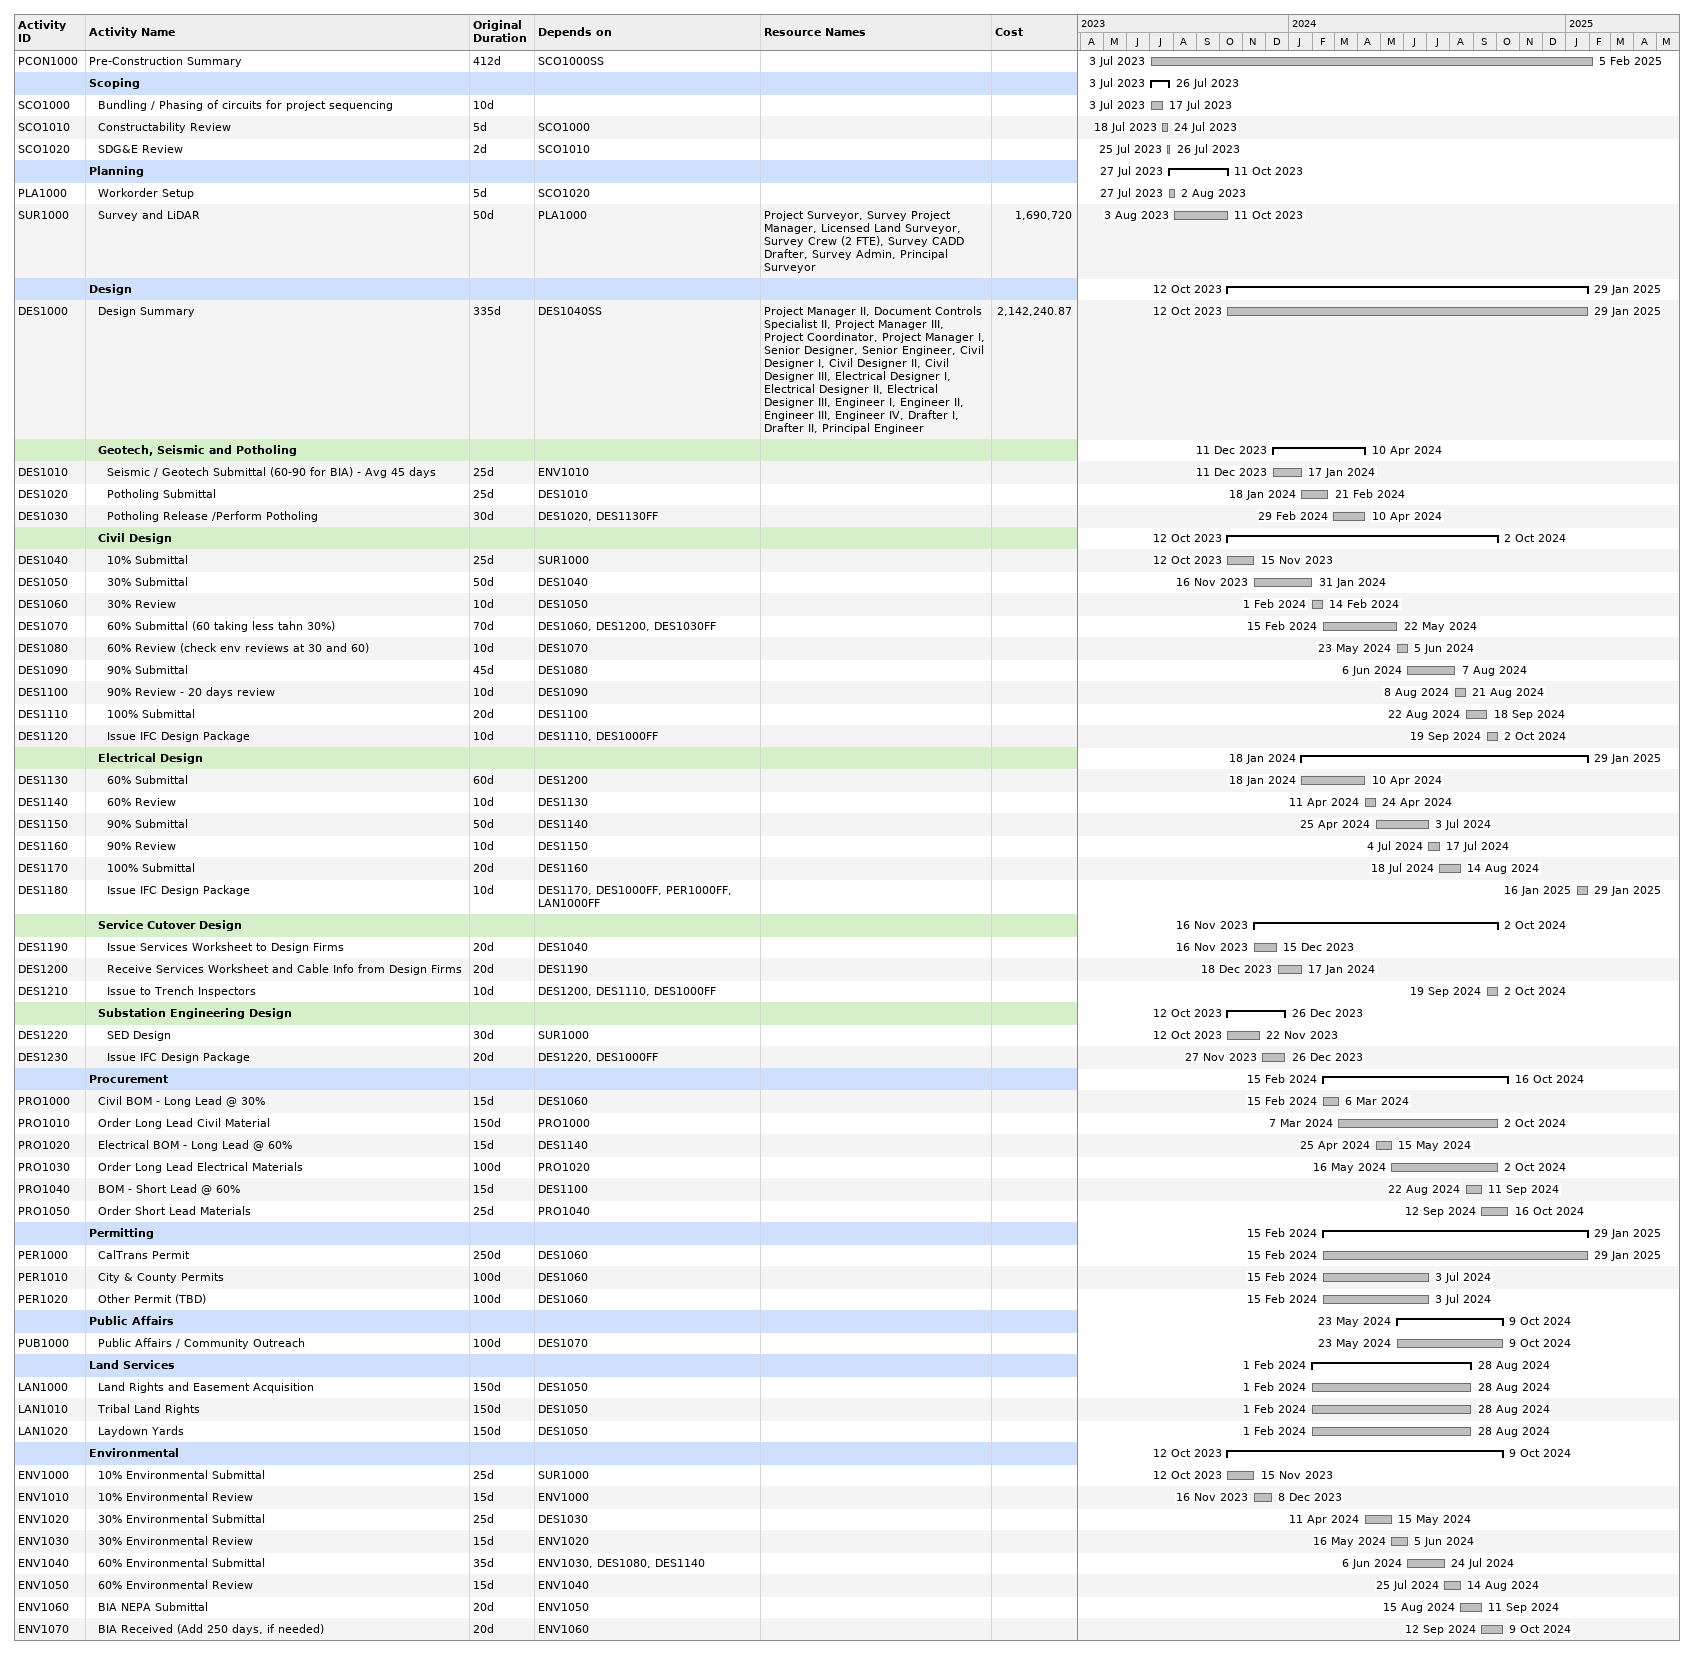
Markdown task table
| ID | Level | Task | Original duration | Start | Finish | Predecessors | Resources | Cost |
|---|---|---|---|---|---|---|---|---|
| PCON1000 | 1 | Pre-Construction Summary | 412d | 2023-07-03 | 2025-02-05 | SCO1000SS |  |  |
|  | 1 | **Scoping** |  | 2023-07-03 | 2023-07-26 |  |  |  |
| SCO1000 | 2 | Bundling / Phasing of circuits for project sequencing | 10d | 2023-07-03 | 2023-07-17 |  |  |  |
| SCO1010 | 2 | Constructability Review | 5d | 2023-07-18 | 2023-07-24 | SCO1000 |  |  |
| SCO1020 | 2 | SDG&E Review | 2d | 2023-07-25 | 2023-07-26 | SCO1010 |  |  |
|  | 1 | **Planning** |  | 2023-07-27 | 2023-10-11 |  |  |  |
| PLA1000 | 2 | Workorder Setup | 5d | 2023-07-27 | 2023-08-02 | SCO1020 |  |  |
| SUR1000 | 2 | Survey and LiDAR | 50d | 2023-08-03 | 2023-10-11 | PLA1000 | Project Surveyor, Survey Project Manager, Licensed Land Surveyor, Survey Crew (2 FTE), Survey CADD Drafter, Survey Admin, Principal Surveyor | 1690720 |
|  | 1 | **Design** |  | 2023-10-12 | 2025-01-29 |  |  |  |
| DES1000 | 2 | Design Summary | 335d | 2023-10-12 | 2025-01-29 | DES1040SS | Project Manager II, Document Controls Specialist II, Project Manager III, Project Coordinator, Project Manager I, Senior Designer, Senior Engineer, Civil Designer I, Civil Designer II, Civil Designer III, Electrical Designer I, Electrical Designer II, Electrical Designer III, Engineer I, Engineer II, Engineer III, Engineer IV, Drafter I, Drafter II, Principal Engineer | 2142240.87 |
|  | 2 | **Geotech, Seismic and Potholing** |  | 2023-12-11 | 2024-04-10 |  |  |  |
| DES1010 | 3 | Seismic / Geotech Submittal (60-90 for BIA) - Avg 45 days | 25d | 2023-12-11 | 2024-01-17 | ENV1010 |  |  |
| DES1020 | 3 | Potholing Submittal | 25d | 2024-01-18 | 2024-02-21 | DES1010 |  |  |
| DES1030 | 3 | Potholing Release /Perform Potholing | 30d | 2024-02-29 | 2024-04-10 | DES1020, DES1130FF |  |  |
|  | 2 | **Civil Design** |  | 2023-10-12 | 2024-10-02 |  |  |  |
| DES1040 | 3 | 10% Submittal | 25d | 2023-10-12 | 2023-11-15 | SUR1000 |  |  |
| DES1050 | 3 | 30% Submittal | 50d | 2023-11-16 | 2024-01-31 | DES1040 |  |  |
| DES1060 | 3 | 30% Review | 10d | 2024-02-01 | 2024-02-14 | DES1050 |  |  |
| DES1070 | 3 | 60% Submittal (60 taking less tahn 30%) | 70d | 2024-02-15 | 2024-05-22 | DES1060, DES1200, DES1030FF |  |  |
| DES1080 | 3 | 60% Review (check env reviews at 30 and 60) | 10d | 2024-05-23 | 2024-06-05 | DES1070 |  |  |
| DES1090 | 3 | 90% Submittal | 45d | 2024-06-06 | 2024-08-07 | DES1080 |  |  |
| DES1100 | 3 | 90% Review - 20 days review | 10d | 2024-08-08 | 2024-08-21 | DES1090 |  |  |
| DES1110 | 3 | 100% Submittal | 20d | 2024-08-22 | 2024-09-18 | DES1100 |  |  |
| DES1120 | 3 | Issue IFC Design Package | 10d | 2024-09-19 | 2024-10-02 | DES1110, DES1000FF |  |  |
|  | 2 | **Electrical Design** |  | 2024-01-18 | 2025-01-29 |  |  |  |
| DES1130 | 3 | 60% Submittal | 60d | 2024-01-18 | 2024-04-10 | DES1200 |  |  |
| DES1140 | 3 | 60% Review | 10d | 2024-04-11 | 2024-04-24 | DES1130 |  |  |
| DES1150 | 3 | 90% Submittal | 50d | 2024-04-25 | 2024-07-03 | DES1140 |  |  |
| DES1160 | 3 | 90% Review | 10d | 2024-07-04 | 2024-07-17 | DES1150 |  |  |
| DES1170 | 3 | 100% Submittal | 20d | 2024-07-18 | 2024-08-14 | DES1160 |  |  |
| DES1180 | 3 | Issue IFC Design Package | 10d | 2025-01-16 | 2025-01-29 | DES1170, DES1000FF, PER1000FF, LAN1000FF |  |  |
|  | 2 | **Service Cutover Design** |  | 2023-11-16 | 2024-10-02 |  |  |  |
| DES1190 | 3 | Issue Services Worksheet to Design Firms | 20d | 2023-11-16 | 2023-12-15 | DES1040 |  |  |
| DES1200 | 3 | Receive Services Worksheet and Cable Info from Design Firms | 20d | 2023-12-18 | 2024-01-17 | DES1190 |  |  |
| DES1210 | 3 | Issue to Trench Inspectors | 10d | 2024-09-19 | 2024-10-02 | DES1200, DES1110, DES1000FF |  |  |
|  | 2 | **Substation Engineering Design** |  | 2023-10-12 | 2023-12-26 |  |  |  |
| DES1220 | 3 | SED Design | 30d | 2023-10-12 | 2023-11-22 | SUR1000 |  |  |
| DES1230 | 3 | Issue IFC Design Package | 20d | 2023-11-27 | 2023-12-26 | DES1220, DES1000FF |  |  |
|  | 1 | **Procurement** |  | 2024-02-15 | 2024-10-16 |  |  |  |
| PRO1000 | 2 | Civil BOM - Long Lead @ 30% | 15d | 2024-02-15 | 2024-03-06 | DES1060 |  |  |
| PRO1010 | 2 | Order Long Lead Civil Material | 150d | 2024-03-07 | 2024-10-02 | PRO1000 |  |  |
| PRO1020 | 2 | Electrical BOM - Long Lead @ 60% | 15d | 2024-04-25 | 2024-05-15 | DES1140 |  |  |
| PRO1030 | 2 | Order Long Lead Electrical Materials | 100d | 2024-05-16 | 2024-10-02 | PRO1020 |  |  |
| PRO1040 | 2 | BOM - Short Lead @ 60% | 15d | 2024-08-22 | 2024-09-11 | DES1100 |  |  |
| PRO1050 | 2 | Order Short Lead Materials | 25d | 2024-09-12 | 2024-10-16 | PRO1040 |  |  |
|  | 1 | **Permitting** |  | 2024-02-15 | 2025-01-29 |  |  |  |
| PER1000 | 2 | CalTrans Permit | 250d | 2024-02-15 | 2025-01-29 | DES1060 |  |  |
| PER1010 | 2 | City & County Permits | 100d | 2024-02-15 | 2024-07-03 | DES1060 |  |  |
| PER1020 | 2 | Other Permit (TBD) | 100d | 2024-02-15 | 2024-07-03 | DES1060 |  |  |
|  | 1 | **Public Affairs** |  | 2024-05-23 | 2024-10-09 |  |  |  |
| PUB1000 | 2 | Public Affairs / Community Outreach | 100d | 2024-05-23 | 2024-10-09 | DES1070 |  |  |
|  | 1 | **Land Services** |  | 2024-02-01 | 2024-08-28 |  |  |  |
| LAN1000 | 2 | Land Rights and Easement Acquisition | 150d | 2024-02-01 | 2024-08-28 | DES1050 |  |  |
| LAN1010 | 2 | Tribal Land Rights | 150d | 2024-02-01 | 2024-08-28 | DES1050 |  |  |
| LAN1020 | 2 | Laydown Yards | 150d | 2024-02-01 | 2024-08-28 | DES1050 |  |  |
|  | 1 | **Environmental** |  | 2023-10-12 | 2024-10-09 |  |  |  |
| ENV1000 | 2 | 10% Environmental Submittal | 25d | 2023-10-12 | 2023-11-15 | SUR1000 |  |  |
| ENV1010 | 2 | 10% Environmental Review | 15d | 2023-11-16 | 2023-12-08 | ENV1000 |  |  |
| ENV1020 | 2 | 30% Environmental Submittal | 25d | 2024-04-11 | 2024-05-15 | DES1030 |  |  |
| ENV1030 | 2 | 30% Environmental Review | 15d | 2024-05-16 | 2024-06-05 | ENV1020 |  |  |
| ENV1040 | 2 | 60% Environmental Submittal | 35d | 2024-06-06 | 2024-07-24 | ENV1030, DES1080, DES1140 |  |  |
| ENV1050 | 2 | 60% Environmental Review | 15d | 2024-07-25 | 2024-08-14 | ENV1040 |  |  |
| ENV1060 | 2 | BIA NEPA Submittal | 20d | 2024-08-15 | 2024-09-11 | ENV1050 |  |  |
| ENV1070 | 2 | BIA Received (Add 250 days, if needed) | 20d | 2024-09-12 | 2024-10-09 | ENV1060 |  |  |
